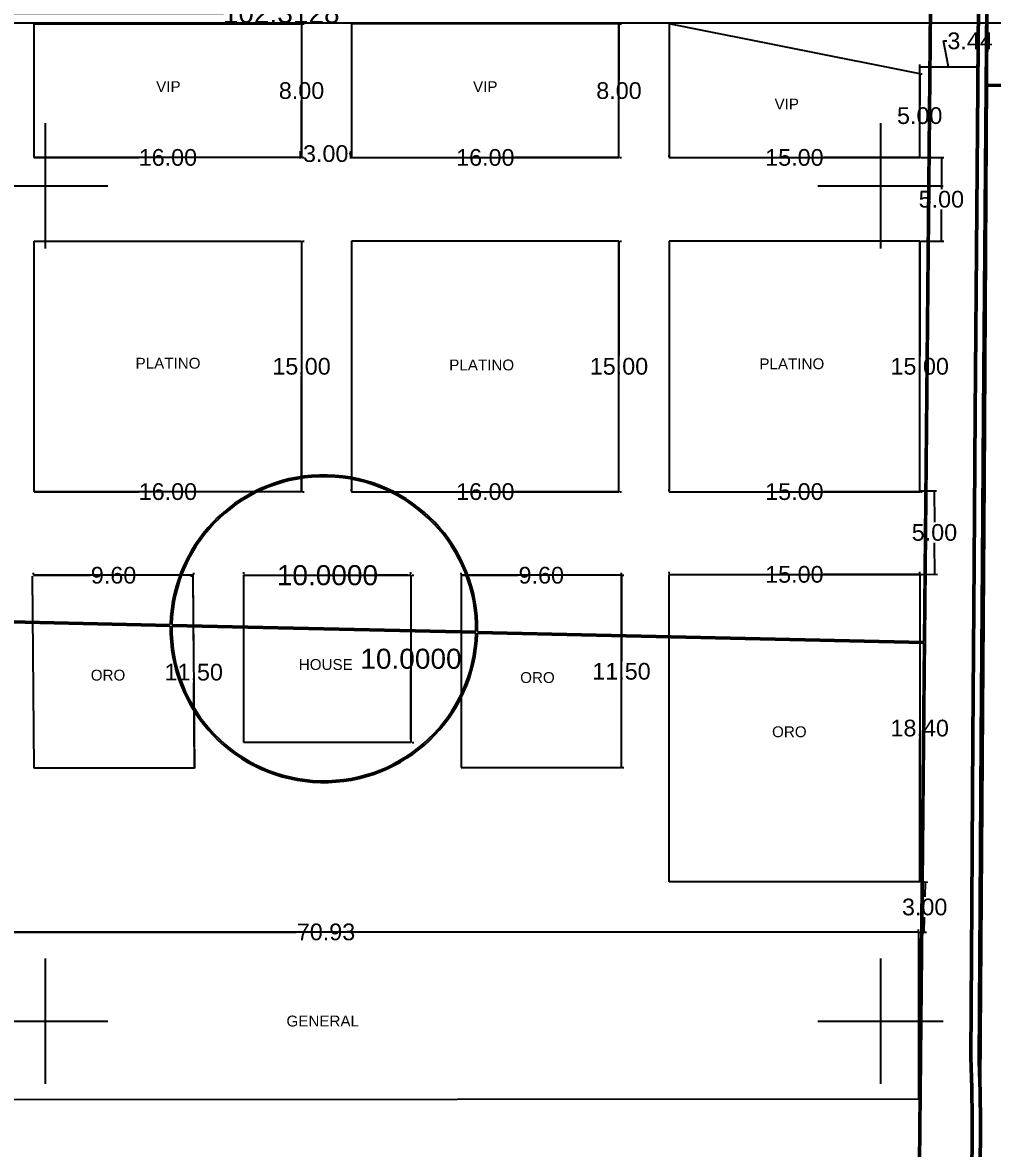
# Model space of a CAD drawing. Header units: millimetres. Extents: x 793 to 3159, y 750 to 2095.
# Drawn here: x 1375.7 to 1433.7, y 868.8 to 936.2 of the extents above; entities that cross this region are included whole.
import ezdxf

# ---------------------------------------------------------------- set-up
doc = ezdxf.new("R2010")
doc.units = ezdxf.units.MM
doc.linetypes.add('CONTINUA', pattern=[0])
for name, color, linetype in [('A-PROY', 252, 'Continuous'), ('DIMEN', 7, 'Continuous'), ('GUARNICIONES DE CAMPO FUTBOL', 9, 'Continuous'), ('PISTA DE ATLETISMO', 22, 'Continuous'), ('poligono real existente', 210, 'Continuous'), ('RETUTM01', 8, 'Continuous')]:
    doc.layers.add(name, color=color, linetype=linetype)
doc.styles.add('kobalt-240', font='arial.ttf', dxfattribs={"height": 6.5})
doc.styles.get("Standard").update_dxf_attribs({"font": 'arial.ttf'})
doc.dimstyles.new('kobalt-dim-planta', dxfattribs={"dimtxt": 10, "dimasz": 1, "dimexe": 1.5, "dimexo": 0.5, "dimgap": 1, "dimtad": 0, "dimtih": 1, "dimtoh": 1, "dimzin": 0, "dimdsep": 46, "dimtxsty": 'Standard', "dimblk": 'ARCHTICK', "dimcen": 0.8, "dimclrd": 256, "dimclre": 256, "dimclrt": 256, "dimadec": 0, "dimazin": 0, "dimtfac": 1, "dimtofl": 0, "dimtmove": 1, "dimatfit": 3, "dimfxl": 1, "dimtolj": 1, "dimtzin": 0, "dimarcsym": 0})
doc.dimstyles.get("Standard").update_dxf_attribs({"dimtxt": 1.2, "dimasz": 0.18, "dimexe": 0.18, "dimexo": 0.0625, "dimgap": 0.09, "dimtad": 0, "dimtih": 1, "dimtoh": 1, "dimdec": 4, "dimlfac": -1, "dimzin": 0, "dimdsep": 46, "dimtxsty": 'Standard', "dimcen": 0.09, "dimadec": 0, "dimazin": 0, "dimtfac": 1, "dimtdec": 4, "dimtofl": 0, "dimtmove": 0, "dimatfit": 3, "dimfxl": 1, "dimtolj": 1, "dimtzin": 0, "dimarcsym": 0})

# ---------------------------------------------------------------- blocks, each defined once
blk = doc.blocks.new('A$C6A1540C3')
at = {"layer": 'RETUTM01', "color": 8, "linetype": 'Continuous'}
for p, q in [((3.75, 7.5), (3.75, 0)), ((0, 3.75), (7.5, 3.75))]:
    blk.add_line(p, q, dxfattribs=at)
blk = doc.blocks.new('A$C01AD1605')
at = {"layer": 'GUARNICIONES DE CAMPO FUTBOL', "elevation": -294.242}
for points in [[(99.01, -80.027), (99.07, -70.622), (99.134, -60.706), (99.199, -50.179), (99.268, -41.241), (99.346, -31.504), (99.472, -16.828)], [(99.11, -80.027), (99.17, -70.623), (99.234, -60.707), (99.299, -50.18), (99.368, -41.242), (99.446, -31.505), (99.572, -16.828)], [(98.501, -79.778), (98.57, -70.618), (98.634, -60.703), (98.699, -50.176), (98.768, -41.237), (98.846, -31.5), (98.962, -16.85)], [(98.601, -79.779), (98.67, -70.619), (98.734, -60.703), (98.799, -50.176), (98.868, -41.238), (98.946, -31.501), (99.062, -16.85)]]:
    blk.add_lwpolyline(points, dxfattribs=at)
at = {"layer": 'GUARNICIONES DE CAMPO FUTBOL'}
for centre, radius, start, end in [((-2.34, -83.983, -294.23), 100.929, 351.22379, 2.38517), ((-2.34, -83.983, -294.23), 101.029, 351.22379, 2.38517), ((-4.051, -83.982, -294.12), 103.137, 351.33485, 2.1976), ((-4.051, -83.982, -294.12), 103.237, 351.33485, 2.1976)]:
    blk.add_arc(centre, radius, start, end, dxfattribs=at)
at = {"layer": 'PISTA DE ATLETISMO'}
for p, q in [((99.408, -43.849, -294.056), (99.565, -16.623, -294.072)), ((99.079, -90.884, -294.054), (99.408, -43.849, -294.056))]:
    blk.add_line(p, q, dxfattribs=at)
blk = doc.blocks.new('_ArchTick')
at = {"color": 0, "linetype": 'ByBlock', "const_width": 0.15}
blk.add_lwpolyline([(-0.5, -0.5), (0.5, 0.5)], dxfattribs=at)
blk = doc.blocks.new('*D151')
at = {"layer": 'Defpoints', "color": 0, "transparency": 16777216}
for p in [(1411.356, 936.116), (1411.356, 936.116), (1411.356, 928.116)]:
    blk.add_point(p, dxfattribs=at)
at = {"layer": 'DIMEN', "lineweight": -2, "transparency": 16777216}
for p, q in [((1411.356, 936.116), (1411.356, 932.726)), ((1411.406, 936.116), (1411.506, 936.116)), ((1411.356, 928.116), (1411.356, 931.505)), ((1411.406, 928.116), (1411.506, 928.116))]:
    blk.add_line(p, q, dxfattribs=at)
at = {"layer": 'DIMEN', "lineweight": -2, "transparency": 16777216, "xscale": 0.1, "yscale": 0.1, "zscale": 0.1}
for p, rotation in [((1411.356, 936.116), 90), ((1411.356, 928.116), 270)]:
    blk.add_blockref('_ArchTick', p, dxfattribs=dict(at, rotation=rotation))
at = {"layer": 'DIMEN', "transparency": 16777216, "insert": (1411.356, 932.116), "char_height": 1, "attachment_point": 5}
blk.add_mtext('\\A1;8.00', dxfattribs=at)
blk = doc.blocks.new('*D152')
at = {"layer": 'Defpoints', "color": 0, "transparency": 16777216}
for p in [(1395.356, 928.116), (1411.356, 928.116), (1411.356, 928.116)]:
    blk.add_point(p, dxfattribs=at)
at = {"layer": 'DIMEN', "lineweight": -2, "transparency": 16777216}
for p, q in [((1395.356, 928.166), (1395.356, 928.266)), ((1395.356, 928.116), (1401.618, 928.116)), ((1411.356, 928.116), (1405.095, 928.116)), ((1411.356, 928.166), (1411.356, 928.266))]:
    blk.add_line(p, q, dxfattribs=at)
at = {"layer": 'DIMEN', "lineweight": -2, "transparency": 16777216, "xscale": 0.1, "yscale": 0.1, "zscale": 0.1, "rotation": 180}
blk.add_blockref('_ArchTick', (1395.356, 928.116), dxfattribs=at)
at = {"layer": 'DIMEN', "lineweight": -2, "transparency": 16777216, "xscale": 0.1, "yscale": 0.1, "zscale": 0.1}
blk.add_blockref('_ArchTick', (1411.356, 928.116), dxfattribs=at)
at = {"layer": 'DIMEN', "transparency": 16777216, "insert": (1403.356, 928.116), "char_height": 1, "attachment_point": 5}
blk.add_mtext('\\A1;16.00', dxfattribs=at)
blk = doc.blocks.new('*D153')
at = {"layer": 'Defpoints', "color": 0, "transparency": 16777216}
for p in [(1376.356, 928.116), (1376.356, 928.116), (1392.356, 928.116)]:
    blk.add_point(p, dxfattribs=at)
at = {"layer": 'DIMEN', "lineweight": -2, "transparency": 16777216}
for p, q in [((1376.356, 928.166), (1376.356, 928.266)), ((1376.356, 928.116), (1382.618, 928.116)), ((1392.356, 928.116), (1386.095, 928.116)), ((1392.356, 928.166), (1392.356, 928.266))]:
    blk.add_line(p, q, dxfattribs=at)
at = {"layer": 'DIMEN', "lineweight": -2, "transparency": 16777216, "xscale": 0.1, "yscale": 0.1, "zscale": 0.1, "rotation": 180}
blk.add_blockref('_ArchTick', (1376.356, 928.116), dxfattribs=at)
at = {"layer": 'DIMEN', "lineweight": -2, "transparency": 16777216, "xscale": 0.1, "yscale": 0.1, "zscale": 0.1}
blk.add_blockref('_ArchTick', (1392.356, 928.116), dxfattribs=at)
at = {"layer": 'DIMEN', "transparency": 16777216, "insert": (1384.356, 928.116), "char_height": 1, "attachment_point": 5}
blk.add_mtext('\\A1;16.00', dxfattribs=at)
blk = doc.blocks.new('*D154')
at = {"layer": 'Defpoints', "color": 0, "transparency": 16777216}
for p in [(1392.356, 936.116), (1392.356, 928.116), (1392.356, 928.116)]:
    blk.add_point(p, dxfattribs=at)
at = {"layer": 'DIMEN', "lineweight": -2, "transparency": 16777216}
for p, q in [((1392.356, 936.116), (1392.356, 932.726)), ((1392.406, 936.116), (1392.506, 936.116)), ((1392.356, 928.116), (1392.356, 931.505)), ((1392.406, 928.116), (1392.506, 928.116))]:
    blk.add_line(p, q, dxfattribs=at)
at = {"layer": 'DIMEN', "lineweight": -2, "transparency": 16777216, "xscale": 0.1, "yscale": 0.1, "zscale": 0.1}
for p, rotation in [((1392.356, 936.116), 90), ((1392.356, 928.116), 270)]:
    blk.add_blockref('_ArchTick', p, dxfattribs=dict(at, rotation=rotation))
at = {"layer": 'DIMEN', "transparency": 16777216, "insert": (1392.356, 932.116), "char_height": 1, "attachment_point": 5}
blk.add_mtext('\\A1;8.00', dxfattribs=at)
blk = doc.blocks.new('*D155')
at = {"layer": 'Defpoints', "color": 0, "transparency": 16777216}
for p in [(1429.356, 933.116), (1429.356, 933.116), (1429.356, 928.116)]:
    blk.add_point(p, dxfattribs=at)
at = {"layer": 'DIMEN', "lineweight": -2, "transparency": 16777216}
for p, q in [((1429.356, 933.116), (1429.356, 931.226)), ((1429.406, 933.116), (1429.506, 933.116)), ((1429.356, 928.116), (1429.356, 930.005)), ((1429.406, 928.116), (1429.506, 928.116))]:
    blk.add_line(p, q, dxfattribs=at)
at = {"layer": 'DIMEN', "lineweight": -2, "transparency": 16777216, "xscale": 0.1, "yscale": 0.1, "zscale": 0.1}
for p, rotation in [((1429.356, 933.116), 90), ((1429.356, 928.116), 270)]:
    blk.add_blockref('_ArchTick', p, dxfattribs=dict(at, rotation=rotation))
at = {"layer": 'DIMEN', "transparency": 16777216, "insert": (1429.356, 930.616), "char_height": 1, "attachment_point": 5}
blk.add_mtext('\\A1;5.00', dxfattribs=at)
blk = doc.blocks.new('*D156')
at = {"layer": 'Defpoints', "color": 0, "transparency": 16777216}
for p in [(1414.356, 928.116), (1429.356, 928.116), (1429.356, 928.116)]:
    blk.add_point(p, dxfattribs=at)
at = {"layer": 'DIMEN', "lineweight": -2, "transparency": 16777216}
for p, q in [((1414.356, 928.166), (1414.356, 928.266)), ((1414.356, 928.116), (1420.118, 928.116)), ((1429.356, 928.116), (1423.595, 928.116)), ((1429.356, 928.166), (1429.356, 928.266))]:
    blk.add_line(p, q, dxfattribs=at)
at = {"layer": 'DIMEN', "lineweight": -2, "transparency": 16777216, "xscale": 0.1, "yscale": 0.1, "zscale": 0.1, "rotation": 180}
blk.add_blockref('_ArchTick', (1414.356, 928.116), dxfattribs=at)
at = {"layer": 'DIMEN', "lineweight": -2, "transparency": 16777216, "xscale": 0.1, "yscale": 0.1, "zscale": 0.1}
blk.add_blockref('_ArchTick', (1429.356, 928.116), dxfattribs=at)
at = {"layer": 'DIMEN', "transparency": 16777216, "insert": (1421.856, 928.116), "char_height": 1, "attachment_point": 5}
blk.add_mtext('\\A1;15.00', dxfattribs=at)
blk = doc.blocks.new('*D161')
at = {"layer": 'Defpoints', "color": 0, "transparency": 16777216}
for p in [(1376.356, 908.116), (1376.356, 908.116), (1392.356, 908.116)]:
    blk.add_point(p, dxfattribs=at)
at = {"layer": 'DIMEN', "lineweight": -2, "transparency": 16777216}
for p, q in [((1376.356, 908.166), (1376.356, 908.266)), ((1376.356, 908.116), (1382.618, 908.116)), ((1392.356, 908.116), (1386.095, 908.116)), ((1392.356, 908.166), (1392.356, 908.266))]:
    blk.add_line(p, q, dxfattribs=at)
at = {"layer": 'DIMEN', "lineweight": -2, "transparency": 16777216, "xscale": 0.1, "yscale": 0.1, "zscale": 0.1, "rotation": 180}
blk.add_blockref('_ArchTick', (1376.356, 908.116), dxfattribs=at)
at = {"layer": 'DIMEN', "lineweight": -2, "transparency": 16777216, "xscale": 0.1, "yscale": 0.1, "zscale": 0.1}
blk.add_blockref('_ArchTick', (1392.356, 908.116), dxfattribs=at)
at = {"layer": 'DIMEN', "transparency": 16777216, "insert": (1384.356, 908.116), "char_height": 1, "attachment_point": 5}
blk.add_mtext('\\A1;16.00', dxfattribs=at)
blk = doc.blocks.new('*D162')
at = {"layer": 'Defpoints', "color": 0, "transparency": 16777216}
for p in [(1392.356, 923.116), (1392.356, 908.116), (1392.356, 908.116)]:
    blk.add_point(p, dxfattribs=at)
at = {"layer": 'DIMEN', "lineweight": -2, "transparency": 16777216}
for p, q in [((1392.356, 923.116), (1392.356, 916.226)), ((1392.406, 923.116), (1392.506, 923.116)), ((1392.356, 908.116), (1392.356, 915.005)), ((1392.406, 908.116), (1392.506, 908.116))]:
    blk.add_line(p, q, dxfattribs=at)
at = {"layer": 'DIMEN', "lineweight": -2, "transparency": 16777216, "xscale": 0.1, "yscale": 0.1, "zscale": 0.1}
for p, rotation in [((1392.356, 923.116), 90), ((1392.356, 908.116), 270)]:
    blk.add_blockref('_ArchTick', p, dxfattribs=dict(at, rotation=rotation))
at = {"layer": 'DIMEN', "transparency": 16777216, "insert": (1392.356, 915.616), "char_height": 1, "attachment_point": 5}
blk.add_mtext('\\A1;15.00', dxfattribs=at)
blk = doc.blocks.new('*D163')
at = {"layer": 'Defpoints', "color": 0, "transparency": 16777216}
for p in [(1395.356, 908.116), (1411.356, 908.116), (1411.356, 908.116)]:
    blk.add_point(p, dxfattribs=at)
at = {"layer": 'DIMEN', "lineweight": -2, "transparency": 16777216}
for p, q in [((1395.356, 908.166), (1395.356, 908.266)), ((1395.356, 908.116), (1401.618, 908.116)), ((1411.356, 908.116), (1405.095, 908.116)), ((1411.356, 908.166), (1411.356, 908.266))]:
    blk.add_line(p, q, dxfattribs=at)
at = {"layer": 'DIMEN', "lineweight": -2, "transparency": 16777216, "xscale": 0.1, "yscale": 0.1, "zscale": 0.1, "rotation": 180}
blk.add_blockref('_ArchTick', (1395.356, 908.116), dxfattribs=at)
at = {"layer": 'DIMEN', "lineweight": -2, "transparency": 16777216, "xscale": 0.1, "yscale": 0.1, "zscale": 0.1}
blk.add_blockref('_ArchTick', (1411.356, 908.116), dxfattribs=at)
at = {"layer": 'DIMEN', "transparency": 16777216, "insert": (1403.356, 908.116), "char_height": 1, "attachment_point": 5}
blk.add_mtext('\\A1;16.00', dxfattribs=at)
blk = doc.blocks.new('*D164')
at = {"layer": 'Defpoints', "color": 0, "transparency": 16777216}
for p in [(1411.356, 923.116), (1411.356, 923.116), (1411.356, 908.116)]:
    blk.add_point(p, dxfattribs=at)
at = {"layer": 'DIMEN', "lineweight": -2, "transparency": 16777216}
for p, q in [((1411.356, 923.116), (1411.356, 916.226)), ((1411.406, 923.116), (1411.506, 923.116)), ((1411.356, 908.116), (1411.356, 915.005)), ((1411.406, 908.116), (1411.506, 908.116))]:
    blk.add_line(p, q, dxfattribs=at)
at = {"layer": 'DIMEN', "lineweight": -2, "transparency": 16777216, "xscale": 0.1, "yscale": 0.1, "zscale": 0.1}
for p, rotation in [((1411.356, 923.116), 90), ((1411.356, 908.116), 270)]:
    blk.add_blockref('_ArchTick', p, dxfattribs=dict(at, rotation=rotation))
at = {"layer": 'DIMEN', "transparency": 16777216, "insert": (1411.356, 915.616), "char_height": 1, "attachment_point": 5}
blk.add_mtext('\\A1;15.00', dxfattribs=at)
blk = doc.blocks.new('*D165')
at = {"layer": 'Defpoints', "color": 0, "transparency": 16777216}
for p in [(1414.356, 908.116), (1429.356, 908.116), (1429.356, 908.116)]:
    blk.add_point(p, dxfattribs=at)
at = {"layer": 'DIMEN', "lineweight": -2, "transparency": 16777216}
for p, q in [((1414.356, 908.166), (1414.356, 908.266)), ((1414.356, 908.116), (1420.118, 908.116)), ((1429.356, 908.116), (1423.595, 908.116)), ((1429.356, 908.166), (1429.356, 908.266))]:
    blk.add_line(p, q, dxfattribs=at)
at = {"layer": 'DIMEN', "lineweight": -2, "transparency": 16777216, "xscale": 0.1, "yscale": 0.1, "zscale": 0.1, "rotation": 180}
blk.add_blockref('_ArchTick', (1414.356, 908.116), dxfattribs=at)
at = {"layer": 'DIMEN', "lineweight": -2, "transparency": 16777216, "xscale": 0.1, "yscale": 0.1, "zscale": 0.1}
blk.add_blockref('_ArchTick', (1429.356, 908.116), dxfattribs=at)
at = {"layer": 'DIMEN', "transparency": 16777216, "insert": (1421.856, 908.116), "char_height": 1, "attachment_point": 5}
blk.add_mtext('\\A1;15.00', dxfattribs=at)
blk = doc.blocks.new('*D166')
at = {"layer": 'Defpoints', "color": 0, "transparency": 16777216}
for p in [(1429.356, 923.116), (1429.356, 923.116), (1429.356, 908.116)]:
    blk.add_point(p, dxfattribs=at)
at = {"layer": 'DIMEN', "lineweight": -2, "transparency": 16777216}
for p, q in [((1429.356, 923.116), (1429.356, 916.226)), ((1429.406, 923.116), (1429.506, 923.116)), ((1429.356, 908.116), (1429.356, 915.005)), ((1429.406, 908.116), (1429.506, 908.116))]:
    blk.add_line(p, q, dxfattribs=at)
at = {"layer": 'DIMEN', "lineweight": -2, "transparency": 16777216, "xscale": 0.1, "yscale": 0.1, "zscale": 0.1}
for p, rotation in [((1429.356, 923.116), 90), ((1429.356, 908.116), 270)]:
    blk.add_blockref('_ArchTick', p, dxfattribs=dict(at, rotation=rotation))
at = {"layer": 'DIMEN', "transparency": 16777216, "insert": (1429.356, 915.616), "char_height": 1, "attachment_point": 5}
blk.add_mtext('\\A1;15.00', dxfattribs=at)
blk = doc.blocks.new('*D170')
at = {"layer": 'Defpoints', "color": 0, "transparency": 16777216}
for p in [(1414.354, 903.166), (1429.354, 903.166), (1429.354, 903.166)]:
    blk.add_point(p, dxfattribs=at)
at = {"layer": 'DIMEN', "lineweight": -2, "transparency": 16777216}
for p, q in [((1414.354, 903.216), (1414.354, 903.316)), ((1414.354, 903.166), (1420.116, 903.166)), ((1429.354, 903.166), (1423.593, 903.166)), ((1429.354, 903.216), (1429.354, 903.316))]:
    blk.add_line(p, q, dxfattribs=at)
at = {"layer": 'DIMEN', "lineweight": -2, "transparency": 16777216, "xscale": 0.1, "yscale": 0.1, "zscale": 0.1, "rotation": 180}
blk.add_blockref('_ArchTick', (1414.354, 903.166), dxfattribs=at)
at = {"layer": 'DIMEN', "lineweight": -2, "transparency": 16777216, "xscale": 0.1, "yscale": 0.1, "zscale": 0.1}
blk.add_blockref('_ArchTick', (1429.354, 903.166), dxfattribs=at)
at = {"layer": 'DIMEN', "transparency": 16777216, "insert": (1421.854, 903.166), "char_height": 1, "attachment_point": 5}
blk.add_mtext('\\A1;15.00', dxfattribs=at)
blk = doc.blocks.new('*D171')
at = {"layer": 'Defpoints', "color": 0, "transparency": 16777216}
for p in [(1429.354, 903.166), (1429.354, 884.766), (1429.354, 884.766)]:
    blk.add_point(p, dxfattribs=at)
at = {"layer": 'DIMEN', "lineweight": -2, "transparency": 16777216}
for p, q in [((1429.354, 903.166), (1429.354, 894.577)), ((1429.404, 903.166), (1429.504, 903.166)), ((1429.354, 884.766), (1429.354, 893.356)), ((1429.404, 884.766), (1429.504, 884.766))]:
    blk.add_line(p, q, dxfattribs=at)
at = {"layer": 'DIMEN', "lineweight": -2, "transparency": 16777216, "xscale": 0.1, "yscale": 0.1, "zscale": 0.1}
for p, rotation in [((1429.354, 903.166), 90), ((1429.354, 884.766), 270)]:
    blk.add_blockref('_ArchTick', p, dxfattribs=dict(at, rotation=rotation))
at = {"layer": 'DIMEN', "transparency": 16777216, "insert": (1429.354, 893.966), "char_height": 1, "attachment_point": 5}
blk.add_mtext('\\A1;18.40', dxfattribs=at)
blk = doc.blocks.new('*D173')
at = {"layer": 'Defpoints', "color": 0, "transparency": 16777216}
for p in [(1376.306, 903.113), (1376.306, 903.113), (1385.906, 903.113)]:
    blk.add_point(p, dxfattribs=at)
at = {"layer": 'DIMEN', "lineweight": -2, "transparency": 16777216}
for p, q in [((1376.306, 903.163), (1376.306, 903.263)), ((1376.306, 903.113), (1379.709, 903.113)), ((1385.906, 903.113), (1382.503, 903.113)), ((1385.906, 903.163), (1385.906, 903.263))]:
    blk.add_line(p, q, dxfattribs=at)
at = {"layer": 'DIMEN', "lineweight": -2, "transparency": 16777216, "xscale": 0.1, "yscale": 0.1, "zscale": 0.1, "rotation": 180}
blk.add_blockref('_ArchTick', (1376.306, 903.113), dxfattribs=at)
at = {"layer": 'DIMEN', "lineweight": -2, "transparency": 16777216, "xscale": 0.1, "yscale": 0.1, "zscale": 0.1}
blk.add_blockref('_ArchTick', (1385.906, 903.113), dxfattribs=at)
at = {"layer": 'DIMEN', "transparency": 16777216, "insert": (1381.106, 903.113), "char_height": 1, "attachment_point": 5}
blk.add_mtext('\\A1;9.60', dxfattribs=at)
blk = doc.blocks.new('*D174')
at = {"layer": 'Defpoints', "color": 0, "transparency": 16777216}
for p in [(1385.856, 903.063), (1385.95, 891.564), (1385.95, 891.564)]:
    blk.add_point(p, dxfattribs=at)
at = {"layer": 'DIMEN', "lineweight": -2, "transparency": 16777216}
for p, q in [((1385.806, 903.063), (1385.706, 903.062)), ((1385.856, 903.063), (1385.898, 897.924)), ((1385.95, 891.564), (1385.908, 896.703)), ((1385.9, 891.563), (1385.8, 891.563))]:
    blk.add_line(p, q, dxfattribs=at)
at = {"layer": 'DIMEN', "lineweight": -2, "transparency": 16777216, "xscale": 0.1, "yscale": 0.1, "zscale": 0.1}
for p, rotation in [((1385.856, 903.063), 90.46763731717282), ((1385.95, 891.564), 270.4676373171728)]:
    blk.add_blockref('_ArchTick', p, dxfattribs=dict(at, rotation=rotation))
at = {"layer": 'DIMEN', "transparency": 16777216, "insert": (1385.903, 897.314), "char_height": 1, "attachment_point": 5}
blk.add_mtext('\\A1;11.50', dxfattribs=at)
blk = doc.blocks.new('*D175')
at = {"layer": 'Defpoints', "color": 0, "transparency": 16777216}
for p in [(1401.906, 903.113), (1401.906, 903.113), (1411.506, 903.113)]:
    blk.add_point(p, dxfattribs=at)
at = {"layer": 'DIMEN', "lineweight": -2, "transparency": 16777216}
for p, q in [((1401.906, 903.163), (1401.906, 903.263)), ((1401.906, 903.113), (1405.309, 903.113)), ((1411.506, 903.113), (1408.103, 903.113)), ((1411.506, 903.163), (1411.506, 903.263))]:
    blk.add_line(p, q, dxfattribs=at)
at = {"layer": 'DIMEN', "lineweight": -2, "transparency": 16777216, "xscale": 0.1, "yscale": 0.1, "zscale": 0.1, "rotation": 180}
blk.add_blockref('_ArchTick', (1401.906, 903.113), dxfattribs=at)
at = {"layer": 'DIMEN', "lineweight": -2, "transparency": 16777216, "xscale": 0.1, "yscale": 0.1, "zscale": 0.1}
blk.add_blockref('_ArchTick', (1411.506, 903.113), dxfattribs=at)
at = {"layer": 'DIMEN', "transparency": 16777216, "insert": (1406.706, 903.113), "char_height": 1, "attachment_point": 5}
blk.add_mtext('\\A1;9.60', dxfattribs=at)
blk = doc.blocks.new('*D176')
at = {"layer": 'Defpoints', "color": 0, "transparency": 16777216}
for p in [(1411.506, 903.113), (1411.506, 903.113), (1411.506, 891.613)]:
    blk.add_point(p, dxfattribs=at)
at = {"layer": 'DIMEN', "lineweight": -2, "transparency": 16777216}
for p, q in [((1411.506, 903.113), (1411.506, 897.974)), ((1411.556, 903.113), (1411.656, 903.113)), ((1411.506, 891.613), (1411.506, 896.753)), ((1411.556, 891.613), (1411.656, 891.613))]:
    blk.add_line(p, q, dxfattribs=at)
at = {"layer": 'DIMEN', "lineweight": -2, "transparency": 16777216, "xscale": 0.1, "yscale": 0.1, "zscale": 0.1}
for p, rotation in [((1411.506, 903.113), 90), ((1411.506, 891.613), 270)]:
    blk.add_blockref('_ArchTick', p, dxfattribs=dict(at, rotation=rotation))
at = {"layer": 'DIMEN', "transparency": 16777216, "insert": (1411.506, 897.363), "char_height": 1, "attachment_point": 5}
blk.add_mtext('\\A1;11.50', dxfattribs=at)
blk = doc.blocks.new('*D177')
at = {"layer": 'Defpoints', "color": 0, "transparency": 16777216}
for p in [(1358.356, 881.767), (1358.356, 881.767), (1429.285, 881.767)]:
    blk.add_point(p, dxfattribs=at)
at = {"layer": 'DIMEN', "lineweight": -2, "transparency": 16777216}
for p, q in [((1358.356, 881.817), (1358.356, 881.917)), ((1358.356, 881.767), (1392.038, 881.767)), ((1429.285, 881.767), (1395.604, 881.767)), ((1429.285, 881.817), (1429.285, 881.917))]:
    blk.add_line(p, q, dxfattribs=at)
at = {"layer": 'DIMEN', "lineweight": -2, "transparency": 16777216, "xscale": 0.1, "yscale": 0.1, "zscale": 0.1, "rotation": 180}
blk.add_blockref('_ArchTick', (1358.356, 881.767), dxfattribs=at)
at = {"layer": 'DIMEN', "lineweight": -2, "transparency": 16777216, "xscale": 0.1, "yscale": 0.1, "zscale": 0.1}
blk.add_blockref('_ArchTick', (1429.285, 881.767), dxfattribs=at)
at = {"layer": 'DIMEN', "transparency": 16777216, "insert": (1393.821, 881.767), "char_height": 1, "attachment_point": 5}
blk.add_mtext('\\A1;70.93', dxfattribs=at)
blk = doc.blocks.new('*D180')
at = {"layer": 'Defpoints', "color": 0, "transparency": 16777216}
for p in [(1392.304, 928.008), (1395.304, 928.345), (1395.304, 928.008)]:
    blk.add_point(p, dxfattribs=at)
at = {"layer": 'DIMEN', "lineweight": -2, "transparency": 16777216}
for p, q in [((1392.304, 928.058), (1392.304, 928.495)), ((1392.304, 928.345), (1392.408, 928.345)), ((1395.304, 928.345), (1395.201, 928.345)), ((1395.304, 928.058), (1395.304, 928.495))]:
    blk.add_line(p, q, dxfattribs=at)
at = {"layer": 'DIMEN', "lineweight": -2, "transparency": 16777216, "xscale": 0.1, "yscale": 0.1, "zscale": 0.1, "rotation": 180}
blk.add_blockref('_ArchTick', (1392.304, 928.345), dxfattribs=at)
at = {"layer": 'DIMEN', "lineweight": -2, "transparency": 16777216, "xscale": 0.1, "yscale": 0.1, "zscale": 0.1}
blk.add_blockref('_ArchTick', (1395.304, 928.345), dxfattribs=at)
at = {"layer": 'DIMEN', "transparency": 16777216, "insert": (1393.804, 928.345), "char_height": 1, "attachment_point": 5}
blk.add_mtext('\\A1;3.00', dxfattribs=at)
blk = doc.blocks.new('*D185')
at = {"layer": 'Defpoints', "color": 0, "transparency": 16777216}
for p in [(1432.796, 933.537), (1429.356, 933.116), (1432.796, 933.116)]:
    blk.add_point(p, dxfattribs=at)
at = {"layer": 'DIMEN', "lineweight": -2, "transparency": 16777216}
for p, q in [((1431.076, 933.537), (1430.776, 935.093)), ((1430.776, 935.093), (1430.976, 935.093)), ((1429.356, 933.166), (1429.356, 933.687)), ((1429.356, 933.537), (1432.796, 933.537)), ((1432.796, 933.166), (1432.796, 933.687))]:
    blk.add_line(p, q, dxfattribs=at)
at = {"layer": 'DIMEN', "lineweight": -2, "transparency": 16777216, "xscale": 0.1, "yscale": 0.1, "zscale": 0.1, "rotation": 180}
blk.add_blockref('_ArchTick', (1429.356, 933.537), dxfattribs=at)
at = {"layer": 'DIMEN', "lineweight": -2, "transparency": 16777216, "xscale": 0.1, "yscale": 0.1, "zscale": 0.1}
blk.add_blockref('_ArchTick', (1432.796, 933.537), dxfattribs=at)
at = {"layer": 'DIMEN', "transparency": 16777216, "insert": (1432.372, 935.093), "char_height": 1, "attachment_point": 5}
blk.add_mtext('\\A1;3.44', dxfattribs=at)
blk = doc.blocks.new('*D186')
at = {"layer": 'Defpoints', "color": 0, "transparency": 16777216}
for p in [(1429.354, 884.766), (1429.688, 884.758), (1429.285, 881.767)]:
    blk.add_point(p, dxfattribs=at)
at = {"layer": 'DIMEN', "lineweight": -2, "transparency": 16777216}
for p, q in [((1429.404, 884.765), (1429.838, 884.755)), ((1429.688, 884.758), (1429.667, 883.87)), ((1429.619, 881.759), (1429.639, 882.648)), ((1429.335, 881.766), (1429.769, 881.756))]:
    blk.add_line(p, q, dxfattribs=at)
at = {"layer": 'DIMEN', "lineweight": -2, "transparency": 16777216, "xscale": 0.1, "yscale": 0.1, "zscale": 0.1}
for p, rotation in [((1429.688, 884.758), 88.67963213717314), ((1429.619, 881.759), 268.6796321371731)]:
    blk.add_blockref('_ArchTick', p, dxfattribs=dict(at, rotation=rotation))
at = {"layer": 'DIMEN', "transparency": 16777216, "insert": (1429.653, 883.259), "char_height": 1, "attachment_point": 5}
blk.add_mtext('\\A1;3.00', dxfattribs=at)
blk = doc.blocks.new('*D187')
at = {"layer": 'Defpoints', "color": 0, "transparency": 16777216}
for p in [(1429.306, 908.166), (1430.215, 908.175), (1429.354, 903.166)]:
    blk.add_point(p, dxfattribs=at)
at = {"layer": 'DIMEN', "lineweight": -2, "transparency": 16777216}
for p, q in [((1429.356, 908.166), (1430.365, 908.176)), ((1430.215, 908.175), (1430.234, 906.285)), ((1430.263, 903.175), (1430.245, 905.064)), ((1429.404, 903.167), (1430.413, 903.176))]:
    blk.add_line(p, q, dxfattribs=at)
at = {"layer": 'DIMEN', "lineweight": -2, "transparency": 16777216, "xscale": 0.1, "yscale": 0.1, "zscale": 0.1}
for p, rotation in [((1430.215, 908.175), 90.5506830659945), ((1430.263, 903.175), 270.5506830659945)]:
    blk.add_blockref('_ArchTick', p, dxfattribs=dict(at, rotation=rotation))
at = {"layer": 'DIMEN', "transparency": 16777216, "insert": (1430.239, 905.675), "char_height": 1, "attachment_point": 5}
blk.add_mtext('\\A1;5.00', dxfattribs=at)
blk = doc.blocks.new('*D188')
at = {"layer": 'Defpoints', "color": 0, "transparency": 16777216}
for p in [(1429.356, 928.116), (1430.652, 928.116), (1429.356, 923.116)]:
    blk.add_point(p, dxfattribs=at)
at = {"layer": 'DIMEN', "lineweight": -2, "transparency": 16777216}
for p, q in [((1429.406, 928.116), (1430.802, 928.116)), ((1430.652, 928.116), (1430.652, 926.226)), ((1430.652, 923.116), (1430.652, 925.005)), ((1429.406, 923.116), (1430.802, 923.116))]:
    blk.add_line(p, q, dxfattribs=at)
at = {"layer": 'DIMEN', "lineweight": -2, "transparency": 16777216, "xscale": 0.1, "yscale": 0.1, "zscale": 0.1}
for p, rotation in [((1430.652, 928.116), 90), ((1430.652, 923.116), 270)]:
    blk.add_blockref('_ArchTick', p, dxfattribs=dict(at, rotation=rotation))
at = {"layer": 'DIMEN', "transparency": 16777216, "insert": (1430.652, 925.616), "char_height": 1, "attachment_point": 5}
blk.add_mtext('\\A1;5.00', dxfattribs=at)
blk = doc.blocks.new('*D205')
at = {"layer": 'Defpoints', "color": 0, "lineweight": -2, "transparency": 16777216}
for p, q in [((1339.981, 936.22), (1339.981, 936.937)), ((1340.161, 936.757), (1387.68, 936.757)), ((1442.114, 936.757), (1394.596, 936.757)), ((1442.294, 936.22), (1442.294, 936.937))]:
    blk.add_line(p, q, dxfattribs=at)
at = {"layer": 'Defpoints', "color": 0, "transparency": 16777216}
for p in [(1339.981, 936.757), (1339.981, 936.158, 283.455), (1442.294, 936.158, 283.455)]:
    blk.add_point(p, dxfattribs=at)
for points in [[(1340.161, 936.787), (1340.161, 936.727), (1339.981, 936.757)], [(1442.114, 936.787), (1442.114, 936.727), (1442.294, 936.757)]]:
    blk.add_solid(points, dxfattribs=at)
at = {"layer": 'Defpoints', "color": 0, "transparency": 16777216, "insert": (1391.138, 936.757), "char_height": 1.2, "attachment_point": 5}
blk.add_mtext('\\A1;102.3128', dxfattribs=at)
blk = doc.blocks.new('*D207')
at = {"layer": 'Defpoints', "color": 0, "lineweight": -2, "transparency": 16777216}
for p, q in [((1398.906, 902.933), (1398.906, 898.816)), ((1398.968, 903.113), (1399.086, 903.113)), ((1398.906, 893.293), (1398.906, 897.411)), ((1398.968, 893.113), (1399.086, 893.113))]:
    blk.add_line(p, q, dxfattribs=at)
at = {"layer": 'Defpoints', "color": 0, "transparency": 16777216}
for p in [(1398.906, 903.113, 287.679), (1398.906, 893.113, 287.679), (1398.906, 893.113)]:
    blk.add_point(p, dxfattribs=at)
for points in [[(1398.876, 902.933), (1398.936, 902.933), (1398.906, 903.113)], [(1398.876, 893.293), (1398.936, 893.293), (1398.906, 893.113)]]:
    blk.add_solid(points, dxfattribs=at)
at = {"layer": 'Defpoints', "color": 0, "transparency": 16777216, "insert": (1398.906, 898.113), "char_height": 1.2, "attachment_point": 5}
blk.add_mtext('\\A1;10.0000', dxfattribs=at)
blk = doc.blocks.new('*D208')
at = {"layer": 'Defpoints', "color": 0, "lineweight": -2, "transparency": 16777216}
for p, q in [((1388.906, 903.176), (1388.906, 903.293)), ((1389.086, 903.113), (1390.917, 903.113)), ((1398.726, 903.113), (1396.894, 903.113)), ((1398.906, 903.176), (1398.906, 903.293))]:
    blk.add_line(p, q, dxfattribs=at)
at = {"layer": 'Defpoints', "color": 0, "transparency": 16777216}
for p in [(1388.906, 903.113, 287.679), (1398.906, 903.113, 287.679), (1398.906, 903.113)]:
    blk.add_point(p, dxfattribs=at)
for points in [[(1389.086, 903.143), (1389.086, 903.083), (1388.906, 903.113)], [(1398.726, 903.143), (1398.726, 903.083), (1398.906, 903.113)]]:
    blk.add_solid(points, dxfattribs=at)
at = {"layer": 'Defpoints', "color": 0, "transparency": 16777216, "insert": (1393.906, 903.113), "char_height": 1.2, "attachment_point": 5}
blk.add_mtext('\\A1;10.0000', dxfattribs=at)

msp = doc.modelspace()

# ---------------------------------------------------------------- linework, layer by layer
at = {"layer": 'A-PROY', "linetype": 'CONTINUA', "ltscale": 0.5}
for p, q in [((1433.42595, 936.14432, 576.53791), (1433.43339, 937.43423, 576.53716)), ((1433.26673, 908.82976, 576.55293), (1433.42595, 936.14432, 576.53791)), ((1433.39848, 932.40047, 581.39985), (1434.51159, 932.39094, 581.40178)), ((1433.39934, 932.50047, 581.39985), (1434.51217, 932.49094, 581.40178)), ((1432.94703, 863.17313, 571.66655), (1433.26673, 908.82976, 576.55293)), ((1358.15905, 900.67001, 581.40154), (1384.4943, 900.0742, 581.40154)), ((1358.15968, 900.77002, 581.40154), (1384.49655, 900.17417, 581.40154)), ((1384.59428, 900.07195, 581.40154), (1402.7894, 899.66279, 581.40154)), ((1384.59653, 900.17192, 581.40154), (1402.79165, 899.76276, 581.40154)), ((1402.88938, 899.66054, 581.40154), (1429.60184, 899.05984, 581.40154)), ((1402.89163, 899.76051, 581.40154), (1429.60308, 899.15984, 581.40154))]:
    msp.add_line(p, q, dxfattribs=at)
at = {"layer": 'A-PROY', "linetype": 'CONTINUA', "ltscale": 0.5, "elevation": 581.39967}
msp.add_lwpolyline([(1430.20762, 951.80254), (1429.46095, 953.85265), (1358.25099, 954.42572), (1357.87635, 849.35037), (1429.22198, 849.07585)], close=True, dxfattribs=at)
at = {"layer": 'A-PROY', "linetype": 'CONTINUA', "ltscale": 0.5, "elevation": 581.40154}
for points in [[(1429.60308, 899.15984), (1430.10741, 951.78564), (1429.39047, 953.75341), (1414.12943, 953.87617)], [(1413.80924, 849.23516), (1429.12322, 849.17651), (1429.60184, 899.05984)]]:
    msp.add_lwpolyline(points, dxfattribs=at)
at = {"layer": 'A-PROY', "linetype": 'CONTINUA', "ltscale": 0.5}
for radius, start, end in [(9.2, 359.023171, 178.4003877), (9.1, 359.0265929, 178.3969658), (9.2, 179.023171, 358.4003877), (9.1, 179.0265929, 358.3969658)]:
    msp.add_arc((1393.69296, 899.91735, 581.40154), radius, start, end, dxfattribs=at)
at = {"layer": 'Defpoints'}
msp.add_line((1442.29425, 936.1575, 283.45492), (1339.98143, 936.1575, 283.45492), dxfattribs=at)
at = {"layer": 'DIMEN'}
for p, q in [((1376.35639, 928.11588, 287.67879), (1376.35639, 936.11588, 287.67879)), ((1376.35639, 936.11588, 287.67879), (1392.35639, 936.11588, 287.67879)), ((1392.35639, 936.11588, 287.67879), (1392.35639, 928.11588, 287.67879)), ((1395.35639, 936.11588, 287.67879), (1395.35639, 928.11588, 287.67879)), ((1411.35639, 936.11588, 287.67879), (1395.35639, 936.11588, 287.67879)), ((1411.35639, 928.11588, 287.67879), (1411.35639, 936.11588, 287.67879)), ((1414.35639, 936.11588, 287.67879), (1414.35639, 928.11588, 287.67879)), ((1429.35639, 933.11588, 287.67879), (1414.35639, 936.11588, 287.67879)), ((1429.35639, 928.11588, 287.67879), (1429.35639, 933.11588, 287.67879)), ((1392.35639, 928.11588, 287.67879), (1376.35639, 928.11588, 287.67879)), ((1395.35639, 928.11588, 287.67879), (1411.35639, 928.11588, 287.67879)), ((1414.35639, 928.11588, 287.67879), (1429.35639, 928.11588, 287.67879)), ((1376.35639, 923.11588, 287.67879), (1392.35639, 923.11588, 287.67879)), ((1376.35639, 908.11588, 287.67879), (1376.35639, 923.11588, 287.67879)), ((1392.35639, 923.11588, 287.67879), (1392.35639, 908.11588, 287.67879)), ((1395.35639, 923.11588, 287.67879), (1395.35639, 908.11588, 287.67879)), ((1411.35639, 923.11588, 287.67879), (1395.35639, 923.11588, 287.67879)), ((1411.35639, 908.11588, 287.67879), (1411.35639, 923.11588, 287.67879)), ((1414.35639, 923.11588, 287.67879), (1414.35639, 908.11588, 287.67879)), ((1429.35639, 923.11588, 287.67879), (1414.35639, 923.11588, 287.67879)), ((1429.35639, 908.11588, 287.67879), (1429.35639, 923.11588, 287.67879)), ((1392.35639, 908.11588, 287.67879), (1376.35639, 908.11588, 287.67879)), ((1395.35639, 908.11588, 287.67879), (1411.35639, 908.11588, 287.67879)), ((1414.35639, 908.11588, 287.67879), (1429.35639, 908.11588, 287.67879)), ((1376.3495, 891.56373, 287.67879), (1376.25639, 903.06334, 287.67879)), ((1385.90564, 903.11334, 287.67879), (1376.30639, 903.11334, 287.67879)), ((1385.85564, 903.06334, 287.67879), (1385.9495, 891.56373, 287.67879)), ((1388.90564, 903.11334, 287.67879), (1398.90564, 903.11334, 287.67879)), ((1388.90564, 893.11334, 287.67879), (1388.90564, 903.11334, 287.67879)), ((1398.90564, 903.11334, 287.67879), (1398.90564, 893.11334, 287.67879)), ((1401.90564, 903.11334, 287.67879), (1401.90564, 891.61334, 287.67879)), ((1411.50564, 903.11334, 287.67879), (1401.90564, 903.11334, 287.67879)), ((1411.50564, 891.61334, 287.67879), (1411.50564, 903.11334, 287.67879)), ((1414.35445, 903.16615, 287.67879), (1429.35445, 903.16615, 287.67879)), ((1414.35445, 884.76615, 287.67879), (1414.35445, 903.16615, 287.67879)), ((1429.35445, 903.16615, 287.67879), (1429.35445, 884.76615, 287.67879)), ((1398.90564, 893.11334, 287.67879), (1388.90564, 893.11334, 287.67879)), ((1385.9495, 891.56373, 287.67879), (1376.3495, 891.56373, 287.67879)), ((1401.90564, 891.61334, 287.67879), (1411.50564, 891.61334, 287.67879)), ((1429.35445, 884.76615, 287.67879), (1414.35445, 884.76615, 287.67879)), ((1429.28532, 881.76695, 287.67879), (1358.35639, 881.76695, 287.67879)), ((1429.28532, 881.76695, 287.67879), (1429.28532, 871.76695, 287.67879)), ((1429.28532, 871.76695, 287.67879), (1358.35639, 871.71588, 287.67879))]:
    msp.add_line(p, q, dxfattribs=at)
at = {"layer": 'PISTA DE ATLETISMO', "extrusion": (-6.10067e-05, -9.6615e-06, 1)}
for p, q in [((1433.27638, 910.20812, 576.55289), (1433.43339, 937.43423, 576.53716)), ((1433.27638, 910.20812, 576.55289), (1433.43339, 937.43423, 576.53716)), ((1432.94703, 863.17313, 576.55441), (1433.27638, 910.20812, 576.55289)), ((1432.94703, 863.17313, 576.55441), (1433.27638, 910.20812, 576.55289))]:
    msp.add_line(p, q, dxfattribs=at)

# ---------------------------------------------------------------- block references
at = {"linetype": 'CONTINUA', "ltscale": 0.5}
msp.add_blockref('A$C01AD1605', (1333.86778, 954.05755, 577.69725), dxfattribs=at)
at = {"layer": 'poligono real existente'}
for p in [(1373.26741, 922.67944, 287.67879), (1423.26741, 922.67944, 287.67879), (1373.26741, 872.67944, 287.67879), (1423.26741, 872.67944, 287.67879)]:
    msp.add_blockref('A$C6A1540C3', p, dxfattribs=at)

# ---------------------------------------------------------------- texts
at = {"layer": 'DIMEN', "char_height": 0.65, "attachment_point": 1, "style": 'kobalt-240'}
for s, insert, width in [('\\pxqc;VIP', (1381.51006, 932.68337, 287.67879), 5.7554332), ('\\pxqc;VIP', (1400.47616, 932.67816, 287.67879), 5.7554332), ('\\pxqc;VIP', (1418.5227, 931.64142, 287.67879), 5.7554332), ('\\pxqc;PLATINO', (1380.37826, 916.13021, 287.67879), 7.9755061), ('\\pxqc;PLATINO', (1399.15246, 916.02699, 287.67879), 7.9755061), ('\\pxqc;PLATINO', (1417.71493, 916.09752, 287.67879), 7.9755061), ('\\pxqc;HOUSE', (1390.52594, 898.10114, 287.67879), 6.5625266), ('\\pxqc;ORO', (1377.49331, 897.46425, 287.67879), 6.5625266), ('\\pxqc;ORO', (1403.19558, 897.32185, 287.67879), 6.5625266), ('\\pxqc;ORO', (1418.27218, 894.07636, 287.67879), 6.5625266), ('\\pxqc;GENERAL', (1387.61018, 876.76492, 287.67879), 12.0298031)]:
    msp.add_mtext(s, dxfattribs=dict(at, insert=insert, width=width))

# ---------------------------------------------------------------- dimensions: what is measured, and where the dimension line sits
at = {"layer": 'Defpoints'}
dim = msp.add_linear_dim(base=(1339.98143, 936.75669), p1=(1442.29425, 936.1575, 283.45492), p2=(1339.98143, 936.1575, 283.45492), dimstyle='Standard', dxfattribs=at)
dim.commit()
dim.dimension.update_dxf_attribs({"geometry": '*D205', "text_midpoint": (1391.13784, 936.75669), "dimtype": 160})
dim = msp.add_linear_dim(base=(1398.90564, 903.11334), p1=(1388.90564, 903.11334, 287.67879), p2=(1398.90564, 903.11334, 287.67879), dimstyle='Standard', dxfattribs=at)
dim.commit()
dim.dimension.update_dxf_attribs({"geometry": '*D208', "text_midpoint": (1393.90564, 903.11334)})
dim = msp.add_linear_dim(base=(1398.90564, 893.11334), p1=(1398.90564, 903.11334, 287.67879), p2=(1398.90564, 893.11334, 287.67879), angle=90, dimstyle='Standard', dxfattribs=at)
dim.commit()
dim.dimension.update_dxf_attribs({"geometry": '*D207', "text_midpoint": (1398.90564, 898.11334)})
at = {"layer": 'DIMEN'}
for base, p1, p2, picture, middle in [((1392.35639, 928.11588, 287.67879), (1392.35639, 936.11588, 287.67879), (1392.35639, 928.11588, 287.67879), '*D154', (1392.35639, 932.11588, 287.67879)), ((1411.35639, 936.11588, 287.67879), (1411.35639, 928.11588, 287.67879), (1411.35639, 936.11588, 287.67879), '*D151', (1411.35639, 932.11588, 287.67879)), ((1429.35639, 933.11588, 287.67879), (1429.35639, 928.11588, 287.67879), (1429.35639, 933.11588, 287.67879), '*D155', (1429.35639, 930.61588, 287.67879)), ((1430.65159, 928.11588, 287.67879), (1429.35639, 923.11588, 287.67879), (1429.35639, 928.11588, 287.67879), '*D188', (1430.65159, 925.61588, 287.67879)), ((1392.35639, 908.11588, 287.67879), (1392.35639, 923.11588, 287.67879), (1392.35639, 908.11588, 287.67879), '*D162', (1392.35639, 915.61588, 287.67879)), ((1411.35639, 923.11588, 287.67879), (1411.35639, 908.11588, 287.67879), (1411.35639, 923.11588, 287.67879), '*D164', (1411.35639, 915.61588, 287.67879)), ((1429.35639, 923.11588, 287.67879), (1429.35639, 908.11588, 287.67879), (1429.35639, 923.11588, 287.67879), '*D166', (1429.35639, 915.61588, 287.67879)), ((1411.50564, 903.11334, 287.67879), (1411.50564, 891.61334, 287.67879), (1411.50564, 903.11334, 287.67879), '*D176', (1411.50564, 897.36334, 287.67879)), ((1429.35445, 884.76615, 287.67879), (1429.35445, 903.16615, 287.67879), (1429.35445, 884.76615, 287.67879), '*D171', (1429.35445, 893.96615, 287.67879))]:
    dim = msp.add_linear_dim(base=base, p1=p1, p2=p2, angle=90, dimstyle='kobalt-dim-planta', dxfattribs=at)
    dim.commit()
    dim.dimension.update_dxf_attribs({"geometry": picture, "text_midpoint": middle})
dim = msp.add_linear_dim(base=(1432.79559, 933.53702, 287.67879), p1=(1429.35639, 933.11588, 287.67879), p2=(1432.79559, 933.11588, 287.67879), dimstyle='kobalt-dim-planta', dxfattribs=at)
dim.commit()
dim.dimension.update_dxf_attribs({"geometry": '*D185', "text_midpoint": (1431.07599, 935.09311, 287.67879), "dimtype": 160})
for base, p1, p2, picture, middle in [((1376.35639, 928.11588, 287.67879), (1392.35639, 928.11588, 287.67879), (1376.35639, 928.11588, 287.67879), '*D153', (1384.35639, 928.11588, 287.67879)), ((1395.30438, 928.34511, 287.67879), (1392.30438, 928.00833, 287.67879), (1395.30438, 928.00833, 287.67879), '*D180', (1393.80438, 928.34511, 287.67879)), ((1411.35639, 928.11588, 287.67879), (1395.35639, 928.11588, 287.67879), (1411.35639, 928.11588, 287.67879), '*D152', (1403.35639, 928.11588, 287.67879)), ((1429.35639, 928.11588, 287.67879), (1414.35639, 928.11588, 287.67879), (1429.35639, 928.11588, 287.67879), '*D156', (1421.85639, 928.11588, 287.67879)), ((1376.35639, 908.11588, 287.67879), (1392.35639, 908.11588, 287.67879), (1376.35639, 908.11588, 287.67879), '*D161', (1384.35639, 908.11588, 287.67879)), ((1411.35639, 908.11588, 287.67879), (1395.35639, 908.11588, 287.67879), (1411.35639, 908.11588, 287.67879), '*D163', (1403.35639, 908.11588, 287.67879)), ((1429.35639, 908.11588, 287.67879), (1414.35639, 908.11588, 287.67879), (1429.35639, 908.11588, 287.67879), '*D165', (1421.85639, 908.11588, 287.67879)), ((1376.30639, 903.11334, 287.67879), (1385.90564, 903.11334, 287.67879), (1376.30639, 903.11334, 287.67879), '*D173', (1381.10602, 903.11334, 287.67879)), ((1401.90564, 903.11334, 287.67879), (1411.50564, 903.11334, 287.67879), (1401.90564, 903.11334, 287.67879), '*D175', (1406.70564, 903.11334, 287.67879)), ((1429.35445, 903.16615, 287.67879), (1414.35445, 903.16615, 287.67879), (1429.35445, 903.16615, 287.67879), '*D170', (1421.85445, 903.16615, 287.67879)), ((1358.35639, 881.76695, 287.67879), (1429.28532, 881.76695, 287.67879), (1358.35639, 881.76695, 287.67879), '*D177', (1393.82086, 881.76695, 287.67879))]:
    dim = msp.add_linear_dim(base=base, p1=p1, p2=p2, dimstyle='kobalt-dim-planta', dxfattribs=at)
    dim.commit()
    dim.dimension.update_dxf_attribs({"geometry": picture, "text_midpoint": middle})
for p1, p2, distance, picture, middle in [((1429.35445, 903.16615, 287.67879), (1429.30639, 908.16588, 287.67879), -0.90905, '*D187', (1430.23943, 905.67475, 287.67879)), ((1385.85564, 903.06334, 287.67879), (1385.9495, 891.56373, 287.67879), 0, '*D174', (1385.90257, 897.31354, 287.67879)), ((1429.28532, 881.76695, 287.67879), (1429.35445, 884.76615, 287.67879), -0.33345, '*D186', (1429.65325, 883.25887, 287.67879))]:
    dim = msp.add_aligned_dim(p1=p1, p2=p2, distance=distance, dimstyle='kobalt-dim-planta', dxfattribs=at)
    dim.commit()
    dim.dimension.update_dxf_attribs({"geometry": picture, "text_midpoint": middle})

doc.saveas('drawing.dxf')
